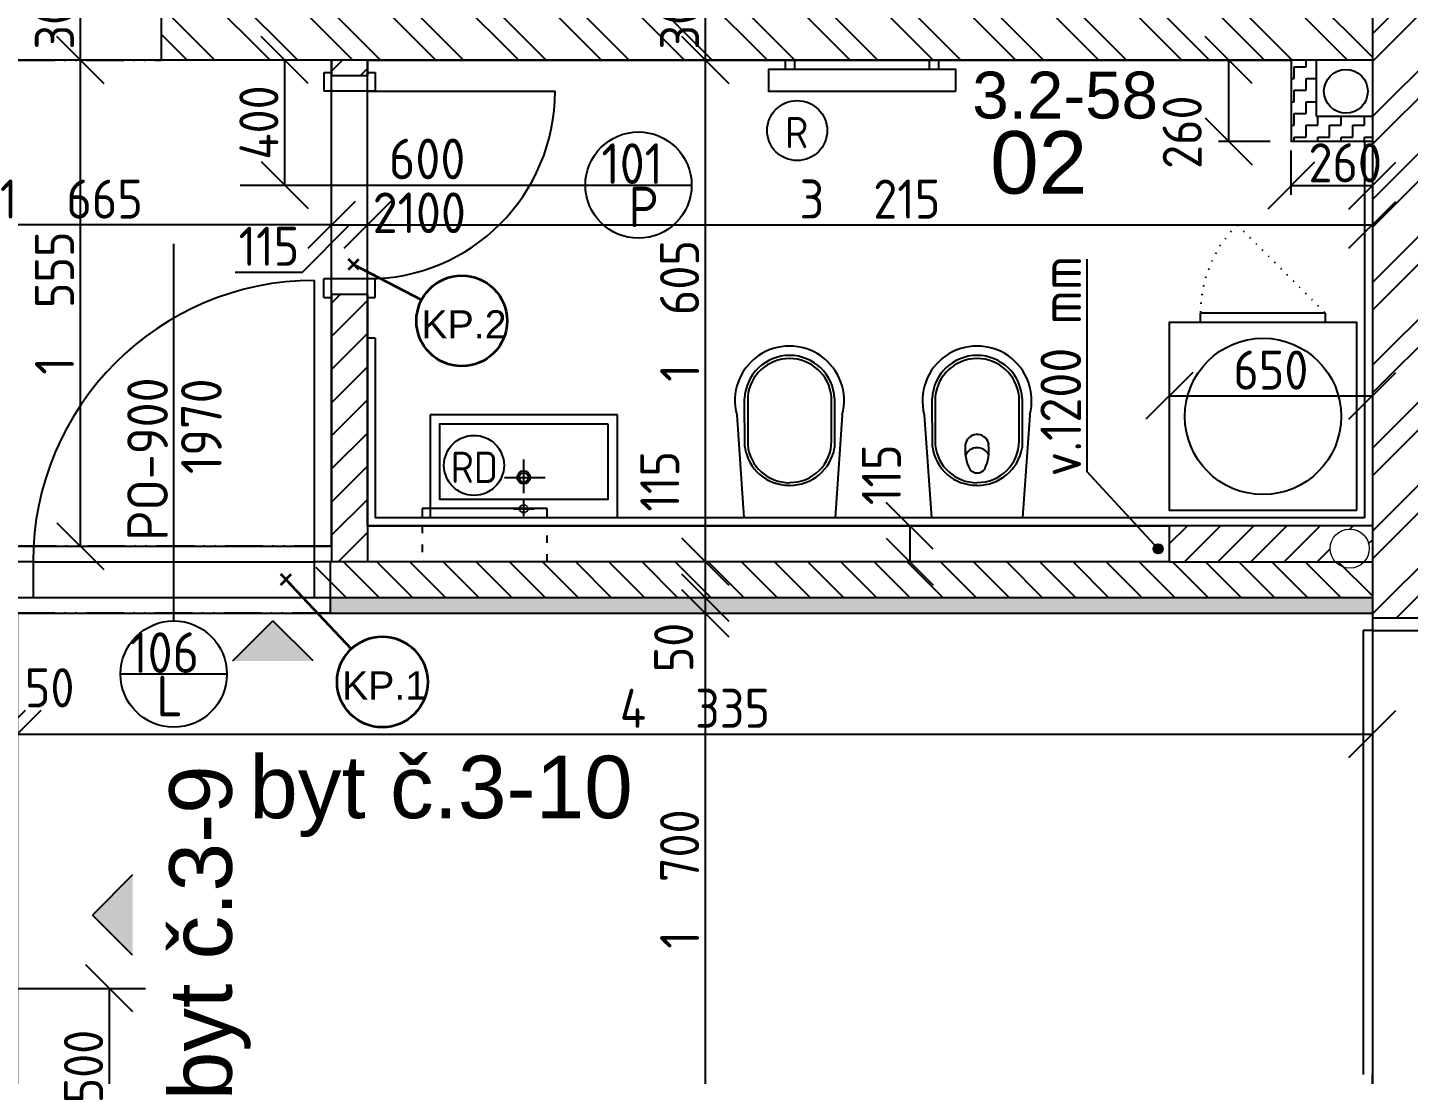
# Model space of a CAD drawing. Extents: x 4511820 to 5180432, y -1526536 to -944957.
# Drawn here: x 4989569 to 4993986, y -1152939 to -1149590 of the extents above; entities that cross this region are included whole.
import ezdxf

# ---------------------------------------------------------------- set-up
doc = ezdxf.new("R2010")
doc.units = 0
doc.header["$MEASUREMENT"] = 0
for name, pattern in [('ACAD_ISO03W100', [30, 12, -18]), ('ACAD_ISO07W100', [3.5, 0.5, -3]), ('ACAD_ISO12W100', [22, 12, -3, 0.5, -3, 0.5, -3]), ('DASHED', [0.75, 0.5, -0.25])]:
    doc.linetypes.add(name, pattern=pattern)
doc.layers.get('0').update_dxf_attribs({"linetype": 'CONTINUOUS'})
doc.layers.get('Defpoints').update_dxf_attribs({"color": 61, "linetype": 'CONTINUOUS'})
for name, color, linetype in [('DVERE', 45, 'CONTINUOUS'), ('KÓTY', 4, 'CONTINUOUS'), ('MÚRY', 1, 'CONTINUOUS'), ('Plochy', 41, 'CONTINUOUS'), ('POPIS', 7, 'CONTINUOUS'), ('TENKÁ', 7, 'CONTINUOUS'), ('tzb', 153, 'CONTINUOUS'), ('Z-Kúrenie', 101, 'CONTINUOUS'), ('ZARIADENIE1', 145, 'CONTINUOUS'), ('ZARIADOVACIE', 144, 'CONTINUOUS'), ('zz-vetr', 52, 'CONTINUOUS'), ('ŠRAFY', 82, 'CONTINUOUS')]:
    doc.layers.add(name, color=color, linetype=linetype)
doc.layers.add('preklady', color=74, linetype='CONTINUOUS', lineweight=35)
doc.layers.add('zz-kanal-splaskova', color=37, linetype='CONTINUOUS', lineweight=18)
doc.styles.add('ARIAL', font='arial.ttf')
doc.styles.add('Style-Arial', font='arial.ttf')
doc.styles.add('STYLE1', font='isocp.shx')
doc.dimstyles.new('STANDARD-50', dxfattribs={"dimtxt": 125, "dimasz": 150, "dimexe": 10, "dimexo": 200, "dimgap": 20, "dimtad": 1, "dimdsep": 46, "dimlunit": 6, "dimtxsty": 'STYLE1', "dimblk1": 'OBLIQUE', "dimblk2": 'OBLIQUE', "dimsah": 1, "dimcen": 2.5, "dimse1": 1, "dimse2": 1, "dimadec": 0, "dimazin": 0, "dimtfac": 1, "dimtmove": 1, "dimatfit": 3, "dimldrblk": 'OBLIQUE', "dimfxl": 1, "dimtolj": 1, "dimtzin": 0, "dimarcsym": 0})
pattern_1 = [(45, (515320.5, 303822), (-53.0330086, 53.0330086), [])]

# ---------------------------------------------------------------- blocks, each defined once
blk = doc.blocks.new('pračka')
at = {"layer": 'ZARIADENIE1', "color": 8, "linetype": 'ACAD_ISO07W100', "ltscale": 8}
blk.add_line((4536136.9, -1117296.3), (4536419.7, -1117579.2), dxfattribs=at)
at = {"layer": 'ZARIADENIE1', "color": 8}
for p, q in [((4536419.7, -1117579.2), (4536019.7, -1117579.2)), ((4536019.7, -1117609.2), (4536019.7, -1117579.2)), ((4536419.7, -1117609.2), (4536419.7, -1117579.2))]:
    blk.add_line(p, q, dxfattribs=at)
blk.add_lwpolyline([(4536519.7, -1118209.2), (4536519.7, -1117609.2), (4535919.7, -1117609.2), (4535919.7, -1118209.2)], close=True, dxfattribs=at)
blk.add_circle((4536219.7, -1117909.2), 250, dxfattribs=at)
at = {"layer": 'ZARIADENIE1', "color": 8, "linetype": 'ACAD_ISO07W100', "ltscale": 8}
blk.add_arc((4536419.7, -1117579.2), 400, 135, 180, dxfattribs=at)
blk = doc.blocks.new('_OBLIQUE')
at = {"color": 0, "linetype": 'ByBlock'}
blk.add_line((-0.5, -0.5), (0.5, 0.5), dxfattribs=at)
blk = doc.blocks.new('*D18439')
at = {"layer": 'Defpoints', "color": 0}
for p in [(4991737, -1151464.2), (4991737, -1151464.2), (4991737, -1153164.2)]:
    blk.add_point(p, dxfattribs=at)
at = {"layer": 'KÓTY', "color": 0, "lineweight": -2}
blk.add_line((4991737, -1153164.2), (4991737, -1151464.2), dxfattribs=at)
at = {"layer": 'KÓTY', "color": 0, "linetype": 'ByBlock', "lineweight": -2, "xscale": 150, "yscale": 150, "zscale": 150}
for p, rotation in [((4991737, -1151464.2), 90), ((4991737, -1153164.2), 270)]:
    blk.add_blockref('_OBLIQUE', p, dxfattribs=dict(at, rotation=rotation))
at = {"layer": 'KÓTY', "color": 0, "insert": (4991654.5, -1152314.2), "char_height": 125, "attachment_point": 5, "rotation": 90, "style": 'STYLE1'}
blk.add_mtext('\\A1;1ﾠ700', dxfattribs=at)
blk = doc.blocks.new('*D18440')
at = {"layer": 'Defpoints', "color": 0}
for p in [(4991737, -1151414.2), (4991737, -1151414.2), (4991737, -1151464.2)]:
    blk.add_point(p, dxfattribs=at)
at = {"layer": 'KÓTY', "color": 0, "lineweight": -2}
blk.add_line((4991737, -1151464.2), (4991737, -1151414.2), dxfattribs=at)
at = {"layer": 'KÓTY', "color": 0, "linetype": 'ByBlock', "lineweight": -2, "xscale": 150, "yscale": 150, "zscale": 150}
for p, rotation in [((4991737, -1151414.2), 90), ((4991737, -1151464.2), 270)]:
    blk.add_blockref('_OBLIQUE', p, dxfattribs=dict(at, rotation=rotation))
at = {"layer": 'KÓTY', "color": 0, "insert": (4991635.5, -1151573.5), "char_height": 125, "attachment_point": 5, "rotation": 90, "style": 'STYLE1'}
blk.add_mtext('\\A1;50', dxfattribs=at)
blk = doc.blocks.new('*D18441')
at = {"layer": 'Defpoints', "color": 0}
for p in [(4991737, -1151299.2), (4991737, -1151299.2), (4991737, -1151414.2)]:
    blk.add_point(p, dxfattribs=at)
at = {"layer": 'KÓTY', "color": 0, "lineweight": -2}
blk.add_line((4991737, -1151414.2), (4991737, -1151299.2), dxfattribs=at)
at = {"layer": 'KÓTY', "color": 0, "linetype": 'ByBlock', "lineweight": -2, "xscale": 150, "yscale": 150, "zscale": 150}
for p, rotation in [((4991737, -1151299.2), 90), ((4991737, -1151414.2), 270)]:
    blk.add_blockref('_OBLIQUE', p, dxfattribs=dict(at, rotation=rotation))
at = {"layer": 'KÓTY', "color": 0, "insert": (4991591, -1151042), "char_height": 125, "attachment_point": 5, "rotation": 90, "style": 'STYLE1'}
blk.add_mtext('\\A1;115', dxfattribs=at)
blk = doc.blocks.new('*D18442')
at = {"layer": 'Defpoints', "color": 0}
for p in [(4991737, -1149694.2), (4991737, -1149694.2), (4991737, -1151299.2)]:
    blk.add_point(p, dxfattribs=at)
at = {"layer": 'KÓTY', "color": 0, "lineweight": -2}
blk.add_line((4991737, -1151299.2), (4991737, -1149694.2), dxfattribs=at)
at = {"layer": 'KÓTY', "color": 0, "linetype": 'ByBlock', "lineweight": -2, "xscale": 150, "yscale": 150, "zscale": 150}
for p, rotation in [((4991737, -1149694.2), 90), ((4991737, -1151299.2), 270)]:
    blk.add_blockref('_OBLIQUE', p, dxfattribs=dict(at, rotation=rotation))
at = {"layer": 'KÓTY', "color": 0, "insert": (4991654.5, -1150496.7), "char_height": 125, "attachment_point": 5, "rotation": 90, "style": 'STYLE1'}
blk.add_mtext('\\A1;1ﾠ605', dxfattribs=at)
blk = doc.blocks.new('*D18443')
at = {"layer": 'Defpoints', "color": 0}
for p in [(4991737, -1149394.2), (4991737, -1149394.2), (4991737, -1149694.2)]:
    blk.add_point(p, dxfattribs=at)
at = {"layer": 'KÓTY', "color": 0, "lineweight": -2}
blk.add_line((4991737, -1149694.2), (4991737, -1149394.2), dxfattribs=at)
at = {"layer": 'KÓTY', "color": 0, "linetype": 'ByBlock', "lineweight": -2, "xscale": 150, "yscale": 150, "zscale": 150}
for p, rotation in [((4991737, -1149394.2), 90), ((4991737, -1149694.2), 270)]:
    blk.add_blockref('_OBLIQUE', p, dxfattribs=dict(at, rotation=rotation))
at = {"layer": 'KÓTY', "color": 0, "insert": (4991654.5, -1149544.2), "char_height": 125, "attachment_point": 5, "rotation": 90, "style": 'STYLE1'}
blk.add_mtext('\\A1;300', dxfattribs=at)
blk = doc.blocks.new('*D18528')
at = {"layer": 'Defpoints', "color": 0}
for p in [(4989996, -1149394.2), (4989737, -1149694.2), (4989996, -1149694.2)]:
    blk.add_point(p, dxfattribs=at)
at = {"layer": 'KÓTY', "color": 0, "lineweight": -2}
blk.add_line((4989737, -1149394.2), (4989737, -1149694.2), dxfattribs=at)
at = {"layer": 'KÓTY', "color": 0, "linetype": 'ByBlock', "lineweight": -2, "xscale": 150, "yscale": 150, "zscale": 150}
for p, rotation in [((4989737, -1149394.2), 90), ((4989737, -1149694.2), 270)]:
    blk.add_blockref('_OBLIQUE', p, dxfattribs=dict(at, rotation=rotation))
at = {"layer": 'KÓTY', "color": 0, "insert": (4989654.5, -1149544.2), "char_height": 125, "attachment_point": 5, "rotation": 90, "style": 'STYLE1'}
blk.add_mtext('\\A1;300', dxfattribs=at)
blk = doc.blocks.new('*D18529')
at = {"layer": 'Defpoints', "color": 0}
for p in [(4989996, -1149694.2), (4989737, -1151249.2), (4989996, -1151249.2)]:
    blk.add_point(p, dxfattribs=at)
at = {"layer": 'KÓTY', "color": 0, "lineweight": -2}
blk.add_line((4989737, -1149694.2), (4989737, -1151249.2), dxfattribs=at)
at = {"layer": 'KÓTY', "color": 0, "linetype": 'ByBlock', "lineweight": -2, "xscale": 150, "yscale": 150, "zscale": 150}
for p, rotation in [((4989737, -1149694.2), 90), ((4989737, -1151249.2), 270)]:
    blk.add_blockref('_OBLIQUE', p, dxfattribs=dict(at, rotation=rotation))
at = {"layer": 'KÓTY', "color": 0, "insert": (4989654.5, -1150471.7), "char_height": 125, "attachment_point": 5, "rotation": 90, "style": 'STYLE1'}
blk.add_mtext('\\A1;1ﾠ555', dxfattribs=at)
blk = doc.blocks.new('*D18533')
at = {"layer": 'Defpoints', "color": 0}
for p in [(4988876, -1149991.7), (4988876, -1150221.5), (4990541, -1150228.6)]:
    blk.add_point(p, dxfattribs=at)
at = {"layer": 'KÓTY', "color": 0, "lineweight": -2}
blk.add_line((4990541, -1150221.5), (4988876, -1150221.5), dxfattribs=at)
at = {"layer": 'KÓTY', "color": 0, "linetype": 'ByBlock', "lineweight": -2, "xscale": 150, "yscale": 150, "zscale": 150, "rotation": 180}
blk.add_blockref('_OBLIQUE', (4988876, -1150221.5), dxfattribs=at)
at = {"layer": 'KÓTY', "color": 0, "linetype": 'ByBlock', "lineweight": -2, "xscale": 150, "yscale": 150, "zscale": 150}
blk.add_blockref('_OBLIQUE', (4990541, -1150221.5), dxfattribs=at)
at = {"layer": 'KÓTY', "color": 0, "insert": (4989708.5, -1150139), "char_height": 125, "attachment_point": 5, "style": 'STYLE1'}
blk.add_mtext('\\A1;1ﾠ665', dxfattribs=at)
blk = doc.blocks.new('*D18548')
at = {"layer": 'Defpoints', "color": 0}
for p in [(4989486, -1151528.2), (4989536, -1151850.5), (4989536, -1151850.5)]:
    blk.add_point(p, dxfattribs=at)
at = {"layer": 'KÓTY', "color": 0, "lineweight": -2}
blk.add_line((4989486, -1151850.5), (4989536, -1151850.5), dxfattribs=at)
at = {"layer": 'KÓTY', "color": 0, "linetype": 'ByBlock', "lineweight": -2, "xscale": 150, "yscale": 150, "zscale": 150, "rotation": 180}
blk.add_blockref('_OBLIQUE', (4989486, -1151850.5), dxfattribs=at)
at = {"layer": 'KÓTY', "color": 0, "linetype": 'ByBlock', "lineweight": -2, "xscale": 150, "yscale": 150, "zscale": 150}
blk.add_blockref('_OBLIQUE', (4989536, -1151850.5), dxfattribs=at)
at = {"layer": 'KÓTY', "color": 0, "insert": (4989639, -1151702.5), "char_height": 125, "attachment_point": 5, "style": 'STYLE1'}
blk.add_mtext('\\A1;50', dxfattribs=at)
blk = doc.blocks.new('*D18577')
at = {"layer": 'Defpoints', "color": 0}
for p in [(4989536, -1151414.2), (4993871, -1151464.2), (4993871, -1151850.5)]:
    blk.add_point(p, dxfattribs=at)
at = {"layer": 'KÓTY', "color": 0, "lineweight": -2}
blk.add_line((4989536, -1151850.5), (4993871, -1151850.5), dxfattribs=at)
at = {"layer": 'KÓTY', "color": 0, "linetype": 'ByBlock', "lineweight": -2, "xscale": 150, "yscale": 150, "zscale": 150, "rotation": 180}
blk.add_blockref('_OBLIQUE', (4989536, -1151850.5), dxfattribs=at)
at = {"layer": 'KÓTY', "color": 0, "linetype": 'ByBlock', "lineweight": -2, "xscale": 150, "yscale": 150, "zscale": 150}
blk.add_blockref('_OBLIQUE', (4993871, -1151850.5), dxfattribs=at)
at = {"layer": 'KÓTY', "color": 0, "insert": (4991703.5, -1151768), "char_height": 125, "attachment_point": 5, "style": 'STYLE1'}
blk.add_mtext('\\A1;4ﾠ335', dxfattribs=at)
blk = doc.blocks.new('*D18578')
at = {"layer": 'Defpoints', "color": 0}
for p in [(4990293.5, -1149694.2), (4990391, -1149694.2), (4990248.3, -1150094.2)]:
    blk.add_point(p, dxfattribs=at)
at = {"layer": 'KÓTY', "color": 0, "lineweight": -2}
blk.add_line((4990391, -1150094.2), (4990391, -1149694.2), dxfattribs=at)
at = {"layer": 'KÓTY', "color": 0, "linetype": 'ByBlock', "lineweight": -2, "xscale": 150, "yscale": 150, "zscale": 150}
for p, rotation in [((4990391, -1149694.2), 90), ((4990391, -1150094.2), 270)]:
    blk.add_blockref('_OBLIQUE', p, dxfattribs=dict(at, rotation=rotation))
at = {"layer": 'KÓTY', "color": 0, "insert": (4990308.5, -1149894.2), "char_height": 125, "attachment_point": 5, "rotation": 90, "style": 'STYLE1'}
blk.add_mtext('\\A1;400', dxfattribs=at)
blk = doc.blocks.new('*D18579')
at = {"layer": 'Defpoints', "color": 0}
for p in [(4993323, -1151184.2), (4992390.5, -1151299.2), (4993323, -1151299.2)]:
    blk.add_point(p, dxfattribs=at)
at = {"layer": 'KÓTY', "color": 0, "lineweight": -2}
blk.add_line((4992390.5, -1151184.2), (4992390.5, -1151299.2), dxfattribs=at)
at = {"layer": 'KÓTY', "color": 0, "linetype": 'ByBlock', "lineweight": -2, "xscale": 150, "yscale": 150, "zscale": 150}
for p, rotation in [((4992390.5, -1151184.2), 90), ((4992390.5, -1151299.2), 270)]:
    blk.add_blockref('_OBLIQUE', p, dxfattribs=dict(at, rotation=rotation))
at = {"layer": 'KÓTY', "color": 0, "insert": (4992300, -1151021), "char_height": 125, "attachment_point": 5, "rotation": 90, "style": 'STYLE1'}
blk.add_mtext('\\A1;115', dxfattribs=at)
blk = doc.blocks.new('*D21987')
at = {"layer": 'Defpoints', "color": 0}
for p in [(4993611, -1149694.2), (4993411, -1149954.2), (4993611, -1149954.2)]:
    blk.add_point(p, dxfattribs=at)
at = {"layer": 'KÓTY', "color": 0, "lineweight": -2}
blk.add_line((4993411, -1149694.2), (4993411, -1149954.2), dxfattribs=at)
at = {"layer": 'KÓTY', "color": 0, "linetype": 'ByBlock', "lineweight": -2, "xscale": 150, "yscale": 150, "zscale": 150}
for p, rotation in [((4993411, -1149694.2), 90), ((4993411, -1149954.2), 270)]:
    blk.add_blockref('_OBLIQUE', p, dxfattribs=dict(at, rotation=rotation))
at = {"layer": 'KÓTY', "color": 0, "insert": (4993262.5, -1149925), "char_height": 125, "attachment_point": 5, "rotation": 90, "style": 'STYLE1'}
blk.add_mtext('\\A1;260', dxfattribs=at)
blk = doc.blocks.new('*D21988')
at = {"layer": 'Defpoints', "color": 0}
for p in [(4993611, -1149954.2), (4993871, -1149954.2), (4993871, -1150096)]:
    blk.add_point(p, dxfattribs=at)
at = {"layer": 'KÓTY', "color": 0, "lineweight": -2}
blk.add_line((4993611, -1150096), (4993871, -1150096), dxfattribs=at)
at = {"layer": 'KÓTY', "color": 0, "linetype": 'ByBlock', "lineweight": -2, "xscale": 150, "yscale": 150, "zscale": 150, "rotation": 180}
blk.add_blockref('_OBLIQUE', (4993611, -1150096), dxfattribs=at)
at = {"layer": 'KÓTY', "color": 0, "linetype": 'ByBlock', "lineweight": -2, "xscale": 150, "yscale": 150, "zscale": 150}
blk.add_blockref('_OBLIQUE', (4993871, -1150096), dxfattribs=at)
at = {"layer": 'KÓTY', "color": 0, "insert": (4993784, -1150023), "char_height": 125, "attachment_point": 5, "style": 'STYLE1'}
blk.add_mtext('\\A1;260', dxfattribs=at)
blk = doc.blocks.new('*D21989')
at = {"layer": 'Defpoints', "color": 0}
for p in [(4993871, -1150768.5), (4993221, -1151184.2), (4993871, -1151184.2)]:
    blk.add_point(p, dxfattribs=at)
at = {"layer": 'KÓTY', "color": 0, "lineweight": -2}
blk.add_line((4993221, -1150768.5), (4993871, -1150768.5), dxfattribs=at)
at = {"layer": 'KÓTY', "color": 0, "linetype": 'ByBlock', "lineweight": -2, "xscale": 150, "yscale": 150, "zscale": 150, "rotation": 180}
blk.add_blockref('_OBLIQUE', (4993221, -1150768.5), dxfattribs=at)
at = {"layer": 'KÓTY', "color": 0, "linetype": 'ByBlock', "lineweight": -2, "xscale": 150, "yscale": 150, "zscale": 150}
blk.add_blockref('_OBLIQUE', (4993871, -1150768.5), dxfattribs=at)
at = {"layer": 'KÓTY', "color": 0, "insert": (4993546, -1150686), "char_height": 125, "attachment_point": 5, "style": 'STYLE1'}
blk.add_mtext('\\A1;650', dxfattribs=at)
blk = doc.blocks.new('*D31564')
at = {"layer": 'Defpoints', "color": 0}
for p in [(4989486, -1152664.2), (4989486, -1153164.2), (4989830, -1153164.2)]:
    blk.add_point(p, dxfattribs=at)
at = {"layer": 'KÓTY', "color": 0, "lineweight": -2}
blk.add_line((4989830, -1152664.2), (4989830, -1153164.2), dxfattribs=at)
at = {"layer": 'KÓTY', "color": 0, "linetype": 'ByBlock', "lineweight": -2, "xscale": 150, "yscale": 150, "zscale": 150}
for p, rotation in [((4989830, -1152664.2), 90), ((4989830, -1153164.2), 270)]:
    blk.add_blockref('_OBLIQUE', p, dxfattribs=dict(at, rotation=rotation))
at = {"layer": 'KÓTY', "color": 0, "insert": (4989747.5, -1152914.2), "char_height": 125, "attachment_point": 5, "rotation": 90, "style": 'STYLE1'}
blk.add_mtext('\\A1;500', dxfattribs=at)
blk = doc.blocks.new('*D31567')
at = {"layer": 'Defpoints', "color": 0}
for p in [(4990541, -1150221.5), (4990656, -1150221.5), (4990656, -1150221.5)]:
    blk.add_point(p, dxfattribs=at)
at = {"layer": 'KÓTY', "color": 0, "lineweight": -2}
for p, q in [((4990448, -1150372.5), (4990598.5, -1150221.5)), ((4990541, -1150221.5), (4990656, -1150221.5)), ((4990233, -1150372.5), (4990448, -1150372.5))]:
    blk.add_line(p, q, dxfattribs=at)
at = {"layer": 'KÓTY', "color": 0, "linetype": 'ByBlock', "lineweight": -2, "xscale": 150, "yscale": 150, "zscale": 150, "rotation": 180}
blk.add_blockref('_OBLIQUE', (4990541, -1150221.5), dxfattribs=at)
at = {"layer": 'KÓTY', "color": 0, "linetype": 'ByBlock', "lineweight": -2, "xscale": 150, "yscale": 150, "zscale": 150}
blk.add_blockref('_OBLIQUE', (4990656, -1150221.5), dxfattribs=at)
at = {"layer": 'KÓTY', "color": 0, "insert": (4990340.5, -1150290), "char_height": 125, "attachment_point": 5, "style": 'STYLE1'}
blk.add_mtext('\\A1;115', dxfattribs=at)
blk = doc.blocks.new('*D31568')
at = {"layer": 'Defpoints', "color": 0}
for p in [(4993871, -1150221.5), (4990656, -1150394.2), (4993871, -1150394.2)]:
    blk.add_point(p, dxfattribs=at)
at = {"layer": 'KÓTY', "color": 0, "lineweight": -2}
blk.add_line((4990656, -1150221.5), (4993871, -1150221.5), dxfattribs=at)
at = {"layer": 'KÓTY', "color": 0, "linetype": 'ByBlock', "lineweight": -2, "xscale": 150, "yscale": 150, "zscale": 150, "rotation": 180}
blk.add_blockref('_OBLIQUE', (4990656, -1150221.5), dxfattribs=at)
at = {"layer": 'KÓTY', "color": 0, "linetype": 'ByBlock', "lineweight": -2, "xscale": 150, "yscale": 150, "zscale": 150}
blk.add_blockref('_OBLIQUE', (4993871, -1150221.5), dxfattribs=at)
at = {"layer": 'KÓTY', "color": 0, "insert": (4992263.5, -1150139), "char_height": 125, "attachment_point": 5, "style": 'STYLE1'}
blk.add_mtext('\\A1;3ﾠ215', dxfattribs=at)

msp = doc.modelspace()

# ---------------------------------------------------------------- hatches: boundary and pattern name
at = {"layer": 'KÓTY'}
h = msp.add_hatch(color=256, dxfattribs=at)
h.dxf.hatch_style = 1
h.paths.add_polyline_path([(4993200.5, -1151257.883, -0.65381715), (4993175.326, -1151268.905, -1.52947961)])
at = {"layer": 'TENKÁ'}
h = msp.add_hatch(color=256, dxfattribs=at)
h.dxf.hatch_style = 1
h.paths.add_polyline_path([(4990481.821, -1151616.602), (4990225, -1151616.602), (4990353.41, -1151488.191)])
h = msp.add_hatch(color=256, dxfattribs=at)
h.dxf.hatch_style = 1
h.paths.add_polyline_path([(4989904.41, -1152301.179), (4989904.41, -1152558), (4989776, -1152429.59)])
at = {"layer": 'ŠRAFY'}
h = msp.add_hatch(dxfattribs=at)
h.set_pattern_fill('ANSI32', color=256, scale=500)
h.set_pattern_definition([(45, (584112, 91563.12), (-132.5825215, 132.5825215), []), (45, (584200.39, 91563.12), (-132.5825215, 132.5825215), [])])
h.paths.add_polyline_path([(4994251, -1151479.191), (4994251, -1148354.191), (4993871, -1148354.191), (4993871, -1149394.191), (4993871, -1149694.191), (4993871, -1151299.191), (4993871, -1151464.191), (4993871, -1151479.191)])
h = msp.add_hatch(dxfattribs=at)
h.set_pattern_fill('ANSI32', color=256, scale=500, angle=90)
h.set_pattern_definition([(135, (515810.9, 44482.1), (-132.5825215, -132.5825215), []), (135, (515810.9, 44570.48), (-132.5825215, -132.5825215), [])])
h.paths.add_polyline_path([(4990491, -1149694.191), (4990606, -1149694.191), (4993846, -1149694.191), (4993871, -1149694.191), (4993871, -1149394.191), (4990706, -1149394.191), (4990591, -1149394.191), (4989996, -1149394.191), (4989996, -1149694.191)])
at = {"layer": 'ŠRAFY', "ltscale": 0.25}
h = msp.add_hatch(dxfattribs=at)
h.set_pattern_fill('ANSI31', color=256, scale=600, style=0)
h.set_pattern_definition(pattern_1)
h.paths.add_polyline_path([(4990541, -1149744.191), (4990656, -1149744.191), (4990656, -1149694.191), (4990541, -1149694.191)])
h = msp.add_hatch(dxfattribs=at)
h.set_pattern_fill('ZIGZAG', color=256, scale=300, style=0)
h.set_pattern_definition([(0, (-68841.5, 303822), (37.5, 37.5), [37.5, -37.5]), (90, (-68804, 303822), (-37.5, 37.5), [37.5, -37.5])])
h.paths.add_polyline_path([(4993871, -1149954.191), (4993871, -1149874.191), (4993691, -1149874.191), (4993691, -1149694.191), (4993611, -1149694.191), (4993611, -1149954.191), (4993846, -1149954.191)])
h = msp.add_hatch(dxfattribs=at)
h.set_pattern_fill('ANSI31', color=256, scale=600, style=0)
h.set_pattern_definition(pattern_1)
h.paths.add_polyline_path([(4990656, -1151299.191), (4990656, -1151184.191), (4990656, -1150444.191), (4990541, -1150444.191), (4990541, -1151299.191)])
h = msp.add_hatch(dxfattribs=at)
h.set_pattern_fill('ANSI31', color=256, scale=600, style=0)
h.set_pattern_definition([(45, (515270.5, 303822), (-53.0330086, 53.0330086), [])])
h.paths.add_polyline_path([(4993221, -1151184.191), (4993221, -1151299.191), (4993752.431, -1151299.191, -1.4620279), (4993861, -1151256.955, -0.18766152), (4993844.569, -1151299.191), (4993871, -1151299.191), (4993871, -1151184.191)])
h = msp.add_hatch(dxfattribs=at)
h.set_pattern_fill('ANSI31', color=256, scale=600, angle=90, style=0)
h.set_pattern_definition([(135, (-2976355.03, 198812.926), (-53.0330086, -53.0330086), [])])
h.paths.add_polyline_path([(4993871, -1151414.191), (4993871, -1151299.191), (4991806, -1151299.191), (4990491, -1151299.191), (4990491, -1151414.191)])
at = {"layer": 'ŠRAFY'}
h = msp.add_hatch(dxfattribs=at)
h.set_pattern_fill('DOTS', color=256, scale=250)
h.paths.add_polyline_path([(4993871, -1151414.191), (4990536, -1151414.191), (4990536, -1151464.191), (4993871, -1151464.191)])

# ---------------------------------------------------------------- linework, layer by layer
at = {"layer": 'DVERE', "ltscale": 0.25}
for p, q in [((4990516, -1149734.191), (4990516, -1149794.191)), ((4990516, -1149734.191), (4990541, -1149734.191)), ((4990656, -1149734.191), (4990681, -1149734.191)), ((4990681, -1149734.191), (4990681, -1149794.191)), ((4990681, -1149794.191), (4990516, -1149794.191)), ((4990541, -1150394.191), (4990541, -1149794.191)), ((4990656, -1150394.191), (4990656, -1149794.191)), ((4990656, -1149794.191), (4991256, -1149794.191)), ((4990248.344, -1150094.191), (4991353, -1150094.191)), ((4991353, -1150094.191), (4991693, -1150094.191)), ((4990036, -1151488.5), (4990036, -1150282.191)), ((4990516, -1150454.191), (4990516, -1150394.191)), ((4990681, -1150394.191), (4990516, -1150394.191)), ((4990681, -1150454.191), (4990681, -1150394.191)), ((4990516, -1150454.191), (4990541, -1150454.191)), ((4990656, -1150454.191), (4990681, -1150454.191)), ((4990206, -1151658.5), (4989866, -1151658.5)), ((4988542.844, -1152664.191), (4989945.5, -1152664.191))]:
    msp.add_line(p, q, dxfattribs=at)
at = {"layer": 'DVERE'}
for p, q in [((4990486, -1151299.191), (4990486, -1150399.191)), ((4989586, -1151299.191), (4990486, -1151299.191)), ((4990486, -1151414.191), (4989586, -1151414.191))]:
    msp.add_line(p, q, dxfattribs=at)
at = {"layer": 'DVERE', "ltscale": 0.25}
for centre in [(4991523, -1150094.191), (4990036, -1151658.5)]:
    msp.add_circle(centre, 170, dxfattribs=at)
msp.add_arc((4990656, -1149794.191), 600, 270, 0, dxfattribs=at)
at = {"layer": 'DVERE'}
msp.add_arc((4990486, -1151299.191), 900, 90, 180, dxfattribs=at)
at = {"layer": 'KÓTY'}
for p, q in [((4993378.5, -1149954.191), (4993544, -1149954.191)), ((4993611, -1150125), (4993611, -1149983.191)), ((4992957.5, -1150331.383), (4992957.5, -1151010.883)), ((4993185.5, -1151257.883), (4992957.5, -1151010.883))]:
    msp.add_line(p, q, dxfattribs=at)
msp.add_circle((4993185.5, -1151257.883), 15, dxfattribs=at)
at = {"layer": 'MÚRY'}
for p, q in [((4989996, -1149394.191), (4989996, -1149694.191)), ((4990541, -1149694.191), (4989996, -1149694.191)), ((4990541, -1149694.191), (4990541, -1149744.191)), ((4990656, -1149694.191), (4990656, -1149744.191)), ((4993611, -1149694.191), (4990656, -1149694.191)), ((4993611, -1149694.191), (4993611, -1149954.191)), ((4993871, -1149694.191), (4993691, -1149694.191)), ((4993691, -1149694.191), (4993691, -1149874.191)), ((4993871, -1149694.191), (4993871, -1149874.191)), ((4993691, -1149874.191), (4993871, -1149874.191)), ((4993611, -1149954.191), (4993871, -1149954.191)), ((4993871, -1149954.191), (4993871, -1151184.191)), ((4990541, -1150444.191), (4990541, -1151299.191)), ((4993221, -1151184.191), (4993221, -1151299.191)), ((4989586, -1151299.191), (4989536, -1151299.191)), ((4989586, -1151299.191), (4989586, -1151414.191)), ((4990486, -1151414.191), (4990486, -1151299.191)), ((4990541, -1151299.191), (4990486, -1151299.191)), ((4989586, -1151414.191), (4989536, -1151414.191)), ((4990536, -1151414.191), (4990486, -1151414.191)), ((4990536, -1151414.191), (4990536, -1151464.191)), ((4990536, -1151464.191), (4993871, -1151464.191)), ((4993871, -1151464.191), (4993871, -1151519.191)), ((4993871, -1151519.191), (4994411, -1151519.191)), ((4993871, -1153164.191), (4993871, -1152939.191))]:
    msp.add_line(p, q, dxfattribs=at)
at = {"layer": 'MÚRY', "ltscale": 0.25}
for p, q in [((4990656, -1149744.191), (4990541, -1149744.191)), ((4990656, -1150444.191), (4990541, -1150444.191)), ((4990656, -1150444.191), (4990656, -1151299.191)), ((4993871, -1151184.191), (4993221, -1151184.191)), ((4993221, -1151299.191), (4990656, -1151299.191))]:
    msp.add_line(p, q, dxfattribs=at)
at = {"layer": 'Plochy'}
for points in [[(4990541, -1149694.191), (4988876, -1149694.191), (4988876, -1151249.191), (4990541, -1151249.191)], [(4990656, -1151184.191), (4990656, -1149694.191), (4993611, -1149694.191), (4993611, -1149954.191), (4993871, -1149954.191), (4993871, -1151184.191)], [(4989671, -1160759.191), (4989671, -1153164.191), (4989536, -1153164.191), (4989536, -1151464.191), (4993871, -1151464.191), (4993871, -1153164.191), (4991321, -1153164.191), (4991321, -1156914.191), (4991571, -1156914.191), (4991571, -1156524.191), (4992771, -1156524.191), (4992771, -1156804.191), (4993871, -1156804.191), (4993871, -1158464.191), (4991321, -1158464.191), (4991321, -1161044.191), (4993871, -1161044.191), (4993871, -1162424.191), (4990196, -1162424.191), (4990196, -1161959.191), (4988246, -1161959.191), (4988246, -1160759.191), (4989671, -1160759.191)]]:
    msp.add_lwpolyline(points, close=True, dxfattribs=at)
at = {"layer": 'preklady'}
for p, q in [((4990595, -1150364.5), (4990628.234, -1150331.266)), ((4990628.235, -1150364.501), (4990595.001, -1150331.267)), ((4990611.618, -1150347.884), (4990828.998, -1150461.518)), ((4990378.382, -1151372.616), (4990411.616, -1151339.382)), ((4990411.617, -1151372.617), (4990378.383, -1151339.383)), ((4990395, -1151356), (4990604.108, -1151578.116))]:
    msp.add_line(p, q, dxfattribs=at)
at = {"layer": 'preklady', "ltscale": 0.25}
for centre in [(4990957.5, -1150528.691), (4990703.5, -1151683.691)]:
    msp.add_circle(centre, 145, dxfattribs=at)
at = {"layer": 'TENKÁ'}
for p, q in [((4993871, -1149394.191), (4993871, -1149694.191)), ((4990656, -1149694.191), (4990541, -1149694.191)), ((4993691, -1149694.191), (4993611, -1149694.191)), ((4993871, -1149874.191), (4993871, -1149954.191)), ((4993871, -1151184.191), (4993871, -1151464.191)), ((4990536, -1151299.191), (4990536, -1151414.191)), ((4990656, -1151299.191), (4990541, -1151299.191)), ((4993221, -1151299.191), (4993871, -1151299.191)), ((4993871, -1151414.191), (4990536, -1151414.191)), ((4994251, -1151479.191), (4993871, -1151479.191)), ((4990225, -1151616.602), (4990353.41, -1151488.191)), ((4990481.821, -1151616.602), (4990353.41, -1151488.191)), ((4989904.41, -1152301.179), (4989776, -1152429.59)), ((4989904.41, -1152558), (4989776, -1152429.59))]:
    msp.add_line(p, q, dxfattribs=at)
at = {"layer": 'TENKÁ', "linetype": 'ACAD_ISO12W100', "ltscale": 10}
for p, q in [((4988876, -1149694.191), (4989996, -1149694.191)), ((4990541, -1151249.191), (4989536, -1151249.191)), ((4990536, -1151464.191), (4989536, -1151464.191))]:
    msp.add_line(p, q, dxfattribs=at)
at = {"layer": 'TENKÁ', "ltscale": 0.25}
for p, q in [((4993846, -1149954.191), (4993846, -1151159.191)), ((4990681, -1150584.191), (4990656, -1150584.191)), ((4990681, -1150584.191), (4990681, -1151159.191)), ((4993846, -1151159.191), (4990681, -1151159.191)), ((4990656, -1151184.191), (4993221, -1151184.191)), ((4993841, -1151519.191), (4993841, -1152939.191)), ((4993871, -1151519.191), (4993841, -1151519.191))]:
    msp.add_line(p, q, dxfattribs=at)
at = {"layer": 'TENKÁ', "linetype": 'ACAD_ISO03W100', "ltscale": 8}
msp.add_line((4993871, -1151519.191), (4993871, -1152939.191), dxfattribs=at)
at = {"layer": 'tzb'}
for p, q in [((4991231, -1151129.191), (4990831, -1151129.191)), ((4990831, -1151129.191), (4990831, -1151159.191)), ((4991231, -1151159.191), (4991231, -1151129.191))]:
    msp.add_line(p, q, dxfattribs=at)
at = {"layer": 'tzb', "linetype": 'ACAD_ISO03W100', "ltscale": 2}
for p, q in [((4990831, -1151184.191), (4990831, -1151299.191)), ((4991231, -1151299.191), (4991231, -1151184.191))]:
    msp.add_line(p, q, dxfattribs=at)
at = {"layer": 'tzb'}
msp.add_circle((4990996.671, -1150990.846), 96, dxfattribs=at)
at = {"layer": 'Z-Kúrenie', "linetype": 'Continuous'}
for p, q in [((4991993.5, -1149724.191), (4991993.5, -1149694.191)), ((4992023.5, -1149724.191), (4992023.5, -1149694.191)), ((4992453.5, -1149724.191), (4992453.5, -1149694.191)), ((4992483.5, -1149724.191), (4992483.5, -1149694.191))]:
    msp.add_line(p, q, dxfattribs=at)
msp.add_lwpolyline([(4992538.5, -1149794.191), (4992538.5, -1149724.191), (4991938.5, -1149724.191), (4991938.5, -1149794.191)], close=True, dxfattribs=at)
msp.add_circle((4992030.524, -1149919.859), 96, dxfattribs=at)
at = {"layer": 'ZARIADOVACIE'}
for p, q in [((4991863.456, -1150932.057), (4991862.33, -1150776.902)), ((4991872.353, -1150770.728), (4991872.353, -1150925.389)), ((4992140.363, -1150913.549), (4992140.363, -1150770.728)), ((4992150.218, -1150776.902), (4992150.218, -1150934.311)), ((4992463.456, -1150932.057), (4992462.33, -1150776.902)), ((4992472.353, -1150770.728), (4992472.353, -1150925.389)), ((4992740.363, -1150913.549), (4992740.363, -1150770.728)), ((4992750.218, -1150776.902), (4992750.218, -1150934.311)), ((4991837.187, -1150829.193), (4991860.263, -1151159.191)), ((4992174.814, -1150829.192), (4992151.738, -1151159.191)), ((4992437.187, -1150829.193), (4992460.263, -1151159.191)), ((4992774.814, -1150829.192), (4992751.738, -1151159.191))]:
    msp.add_line(p, q, dxfattribs=at)
at = {"layer": 'ZARIADOVACIE', "ltscale": 0.25}
for p, q in [((4991456, -1150829.191), (4990856, -1150829.191)), ((4990856, -1150829.191), (4990856, -1151159.191)), ((4991456, -1151159.191), (4991456, -1150829.191))]:
    msp.add_line(p, q, dxfattribs=at)
at = {"layer": 'ZARIADOVACIE', "linetype": 'Continuous'}
for p, q in [((4992642.565, -1150920.194), (4992642.726, -1150923.903)), ((4992642.565, -1150920.194), (4992642.726, -1150923.903)), ((4992004.302, -1151054.312), (4992007.119, -1151054.875)), ((4992006, -1151046.223), (4992006.896, -1151045.401)), ((4992604.302, -1151054.312), (4992607.119, -1151054.875)), ((4992606, -1151046.223), (4992606.896, -1151045.401))]:
    msp.add_line(p, q, dxfattribs=at)
at = {"layer": 'ZARIADOVACIE', "linetype": 'DASHED'}
for p, q in [((4991156, -1151080.085), (4991156, -1150970.54)), ((4991093.012, -1151029.42), (4991224.465, -1151029.42)), ((4991123.137, -1151129.843), (4991188.863, -1151129.843)), ((4991156, -1151154.49), (4991156, -1151102.457))]:
    msp.add_line(p, q, dxfattribs=at)
at = {"layer": 'ZARIADOVACIE', "ltscale": 0.25}
msp.add_lwpolyline([(4991426, -1150859.191), (4990886, -1150859.191), (4990886, -1151099.191), (4991426, -1151099.191)], close=True, dxfattribs=at)
at = {"layer": 'ZARIADOVACIE', "linetype": 'Continuous'}
for centre, radius in [((4991155.727, -1151029.153), 20.877), ((4991156, -1151029.42), 14.781)]:
    msp.add_circle(centre, radius, dxfattribs=at)
at = {"layer": 'ZARIADOVACIE', "linetype": 'DASHED'}
msp.add_circle((4991155.686, -1151129.843), 12.931, dxfattribs=at)
at = {"layer": 'ZARIADOVACIE', "linetype": 'Continuous'}
for centre, radius, start, end in [((4992006, -1150783.96), 174.768, 345.000166, 195.000097), ((4992006.274, -1150783.276), 144.085, 2.535471, 177.464529), ((4992606, -1150783.96), 174.768, 345.000166, 195.000097), ((4992606.274, -1150783.276), 144.085, 2.535471, 177.464529), ((4992006.358, -1150783.836), 134.645, 5.586614, 174.413386), ((4992606.358, -1150783.836), 134.645, 5.586614, 174.413386), ((4992606, -1150929.879), 37.825, 14.836199, 173.274318), ((4992002.949, -1150913.611), 140.707, 187.532963, 270.550993), ((4992005.07, -1150912.926), 133.3, 185.364578, 270.399907), ((4992008.48, -1150913.528), 131.883, 269.311779, 359.990871), ((4992007.437, -1150910.048), 144.828, 269.874094, 350.355814), ((4992602.949, -1150913.611), 140.707, 187.532963, 270.550993), ((4992605.07, -1150912.926), 133.3, 185.364578, 270.399907), ((4992701.774, -1150941.274), 134.275, 173.23165, 207.408649), ((4992606.569, -1150975.594), 41.261, 26.767028, 156.409044), ((4992608.48, -1150913.528), 131.883, 269.311779, 359.990871), ((4992607.437, -1150910.048), 144.828, 269.874094, 350.355814), ((4992505.887, -1150943.283), 138.205, 334.477977, 8.060779), ((4992606.496, -1150985.483), 29.701, 216.344037, 324.266205)]:
    msp.add_arc(centre, radius, start, end, dxfattribs=at)
at = {"layer": 'zz-kanal-splaskova'}
msp.add_circle((4993798.5, -1151256.955), 62.5, dxfattribs=at)
at = {"layer": 'zz-vetr'}
msp.add_circle((4993786, -1149794.191), 70, dxfattribs=at)

# ---------------------------------------------------------------- block references
at = {"layer": 'TENKÁ'}
msp.add_blockref('pračka', (457301.253, -32925), dxfattribs=at)

# ---------------------------------------------------------------- texts
at = {"layer": 'DVERE', "style": 'STYLE1'}
for s, p in [('101', (4991404.47, -1150090.691)), ('P', (4991491.47, -1150229.328)), ('106', (4989893.97, -1151655)), ('L', (4989980.97, -1151793.637))]:
    msp.add_text(s, height=130, dxfattribs=at).set_placement(p)
at = {"layer": 'POPIS', "lineweight": 40, "ltscale": 0.25, "style": 'ARIAL'}
for s, height, p in [('3.2-58', 150, (4992590.769, -1149881.27)), ('02', 200, (4992647.829, -1150121.579))]:
    msp.add_text(s, height=height, dxfattribs=at).set_placement(p)
at = {"layer": 'POPIS', "color": 213, "ltscale": 0.25, "style": 'Style-Arial'}
msp.add_text('byt č.3-10', height=200, dxfattribs=at).set_placement((4990277.811, -1152119.65))
msp.add_text('byt č.3-9', height=200, rotation=90, dxfattribs=at).set_placement((4990221.973, -1153021.884))
at = {"layer": 'preklady', "linetype": 'Continuous', "lineweight": 20, "style": 'ARIAL'}
for s, p in [('KP.2', (4990828.236, -1150584.948)), ('KP.1', (4990574.236, -1151739.948))]:
    msp.add_text(s, height=90, dxfattribs=at).set_placement(p)
at = {"layer": 'TENKÁ', "linetype": 'Continuous', "style": 'STYLE1'}
for s, p in [('600', (4990724.429, -1150075.608)), ('2100', (4990672.655, -1150247.716))]:
    msp.add_text(s, height=130, dxfattribs=at).set_placement(p)
for s, p in [('v.1200 mm', (4992938.917, -1151026.628)), ('PO-900', (4990017.417, -1151231.683)), ('1970', (4990189.524, -1151018.88))]:
    msp.add_text(s, height=130, rotation=90, dxfattribs=at).set_placement(p)
at = {"layer": 'tzb', "style": 'STYLE1'}
msp.add_text('RD', height=100, dxfattribs=at).set_placement((4990922.043, -1151047.046))
at = {"layer": 'Z-Kúrenie', "linetype": 'Continuous', "style": 'STYLE1'}
msp.add_text('R', height=100, dxfattribs=at).set_placement((4991991.897, -1149976.058))

# ---------------------------------------------------------------- dimensions: what is measured, and where the dimension line sits
at = {"layer": 'KÓTY'}
for base, p1, p2, picture, middle in [((4989737, -1149694.191), (4989996, -1149394.191), (4989996, -1149694.191), '*D18528', (4989654.5, -1149544.191)), ((4991737, -1149394.191), (4991737, -1149694.191), (4991737, -1149394.191), '*D18443', (4991654.5, -1149544.191)), ((4989737, -1151249.191), (4989996, -1149694.191), (4989996, -1151249.191), '*D18529', (4989654.457, -1150471.691)), ((4990391, -1149694.191), (4990248.344, -1150094.191), (4990293.5, -1149694.191), '*D18578', (4990308.5, -1149894.191)), ((4991737, -1149694.191), (4991737, -1151299.191), (4991737, -1149694.191), '*D18442', (4991654.457, -1150496.691)), ((4991737, -1151464.191), (4991737, -1153164.191), (4991737, -1151464.191), '*D18439', (4991654.457, -1152314.191))]:
    dim = msp.add_linear_dim(base=base, p1=p1, p2=p2, angle=90, dimstyle='STANDARD-50', dxfattribs=at)
    dim.commit()
    dim.dimension.update_dxf_attribs({"geometry": picture, "text_midpoint": middle})
dim = msp.add_linear_dim(base=(4993411, -1149954.191), p1=(4993611, -1149694.191), p2=(4993611, -1149954.191), angle=90, dimstyle='STANDARD-50', override={"dimtxsty": 'STYLE1', "dimldrblk": 'OBLIQUE'}, dxfattribs=at)
dim.commit()
dim.dimension.update_dxf_attribs({"geometry": '*D21987', "text_midpoint": (4993345, -1149925), "dimtype": 160})
for base, p1, p2, picture, middle in [((4993871, -1150096), (4993611, -1149954.191), (4993871, -1149954.191), '*D21988', (4993784, -1150105.5)), ((4990656, -1150221.5), (4990541, -1150221.5), (4990656, -1150221.5), '*D31567', (4990428, -1150372.5))]:
    dim = msp.add_linear_dim(base=base, p1=p1, p2=p2, dimstyle='STANDARD-50', override={"dimtxsty": 'STYLE1', "dimldrblk": 'OBLIQUE'}, dxfattribs=at)
    dim.commit()
    dim.dimension.update_dxf_attribs({"geometry": picture, "text_midpoint": middle, "dimtype": 160})
for base, p1, p2, picture, middle in [((4988876, -1150221.5), (4990541, -1150228.615), (4988876, -1149991.691), '*D18533', (4989708.5, -1150138.957)), ((4993871, -1150768.5), (4993221, -1151184.191), (4993871, -1151184.191), '*D21989', (4993546, -1150686)), ((4993871, -1151850.5), (4989536, -1151414.191), (4993871, -1151464.191), '*D18577', (4991703.5, -1151767.957))]:
    dim = msp.add_linear_dim(base=base, p1=p1, p2=p2, dimstyle='STANDARD-50', dxfattribs=at)
    dim.commit()
    dim.dimension.update_dxf_attribs({"geometry": picture, "text_midpoint": middle})
dim = msp.add_linear_dim(base=(4993871, -1150221.5), p1=(4990656, -1150394.191), p2=(4993871, -1150394.191), dimstyle='STANDARD-50', override={"dimtxsty": 'STYLE1', "dimldrblk": 'OBLIQUE'}, dxfattribs=at)
dim.commit()
dim.dimension.update_dxf_attribs({"geometry": '*D31568', "text_midpoint": (4992263.5, -1150138.957)})
for base, p1, p2, picture, middle in [((4991737, -1151299.191), (4991737, -1151414.191), (4991737, -1151299.191), '*D18441', (4991673.5, -1151042)), ((4992390.5, -1151299.191), (4993323, -1151184.191), (4993323, -1151299.191), '*D18579', (4992382.5, -1151021)), ((4991737, -1151414.191), (4991737, -1151464.191), (4991737, -1151414.191), '*D18440', (4991718, -1151573.5))]:
    dim = msp.add_linear_dim(base=base, p1=p1, p2=p2, angle=90, dimstyle='STANDARD-50', dxfattribs=at)
    dim.commit()
    dim.dimension.update_dxf_attribs({"geometry": picture, "text_midpoint": middle, "dimtype": 160})
dim = msp.add_linear_dim(base=(4989536, -1151850.5), p1=(4989486, -1151528.191), p2=(4989536, -1151850.5), dimstyle='STANDARD-50', dxfattribs=at)
dim.commit()
dim.dimension.update_dxf_attribs({"geometry": '*D18548', "text_midpoint": (4989639, -1151785), "dimtype": 160})
dim = msp.add_linear_dim(base=(4989830, -1153164.191), p1=(4989486, -1152664.191), p2=(4989486, -1153164.191), angle=90, dimstyle='STANDARD-50', override={"dimtxsty": 'STYLE1', "dimldrblk": 'OBLIQUE'}, dxfattribs=at)
dim.commit()
dim.dimension.update_dxf_attribs({"geometry": '*D31564', "text_midpoint": (4989747.5, -1152914.191)})

doc.saveas('drawing.dxf')
